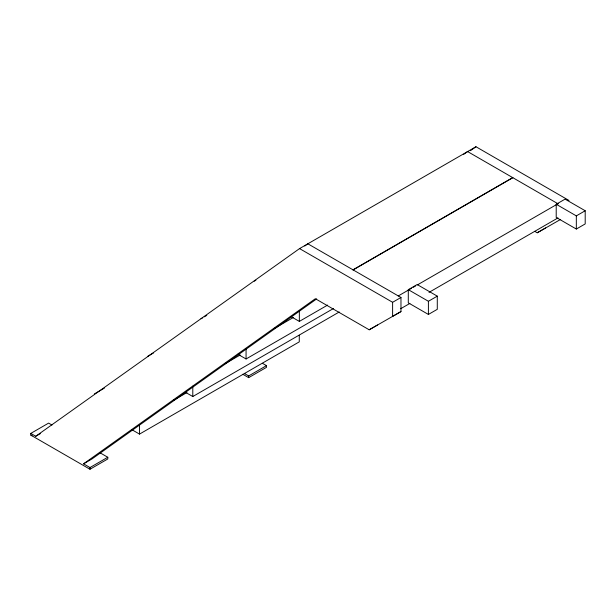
<?xml version="1.0" encoding="UTF-8"?>
<svg xmlns="http://www.w3.org/2000/svg" width="616" height="616" viewBox="0 0 616 616"><rect width="100%" height="100%" fill="white"/><g stroke="black" fill="none" stroke-linecap="round" stroke-linejoin="round"><path stroke-width="0.92" d="M100.293 452.937L107.792 457.265L107.792 458.974L89.982 469.261L30.8 435.104L30.8 433.395L48.618 423.107L51.952 425.032M89.982 469.261L89.982 467.552L107.792 457.265M400.97 297.474L392.615 302.302L392.608 316.401L400.97 311.58L400.97 297.474L307.854 243.797M30.8 433.395L35.759 436.259L299.553 248.595L475.968 146.739L568.992 200.47M304.781 245.992L307.915 243.767M463.694 154.354L467.606 151.567L558.142 203.858M470.493 150.635L475.968 146.739M89.982 467.552L83.545 463.833L315.353 298.714L369.207 329.791L400.97 311.58M316.663 298.906L91.9 459.012L83.545 463.833M254.239 281.189L255.902 280.226M200.962 318.757L202.625 317.794M204.289 316.832L206.784 315.392M147.686 356.317L153.515 352.953M94.41 393.878L104.397 388.119M35.759 436.259L40.317 433.625M352.96 269.846L512.712 177.608M353.114 269.931L512.866 177.701M273.527 328.944L293.493 317.417M224.409 364.102L240.225 354.978M291.145 316.678L299.345 321.406L327.635 305.074M173.635 400.231L186.948 392.538M237.868 354.239L246.069 358.974L333.433 308.531M185.416 392.276L192.793 396.535L339.239 311.989M132.14 429.837L139.516 434.103L299.276 341.865L299.276 335.25M248.656 377.647L248.656 375.937L266.482 365.642L266.482 367.352L248.656 377.647L242.827 374.274M408.293 289.659L417.163 284.538L437.283 296.15L437.283 309.324L428.405 314.445L408.293 302.833L408.293 289.659L428.405 301.278L437.283 296.15M556.21 204.258L565.08 199.137L585.2 210.749L585.2 223.924L576.33 229.044L556.21 217.433L556.21 204.258L576.33 215.877L585.2 210.749M398.221 295.973L411.534 288.288M413.197 287.333L415.692 285.886M417.363 284.931L557.981 203.742M400.716 308.708L409.871 303.426M429.005 292.377L557.981 217.918M369.207 329.791L377.562 324.963M534.757 231.339L537.244 232.779L545.607 227.943M537.244 232.779L560.637 219.396M299.553 248.595L392.615 302.302M262.454 363.325L266.482 365.642M244.49 373.527L248.656 375.937M30.854 435.073L32.155 435.828M576.33 215.877L576.33 229.044M428.405 301.278L428.405 314.445M299.345 311.011L299.345 321.406M246.069 348.579L246.069 358.974M192.793 386.14L192.793 396.535M139.516 424.647L139.516 434.103"/></g></svg>
